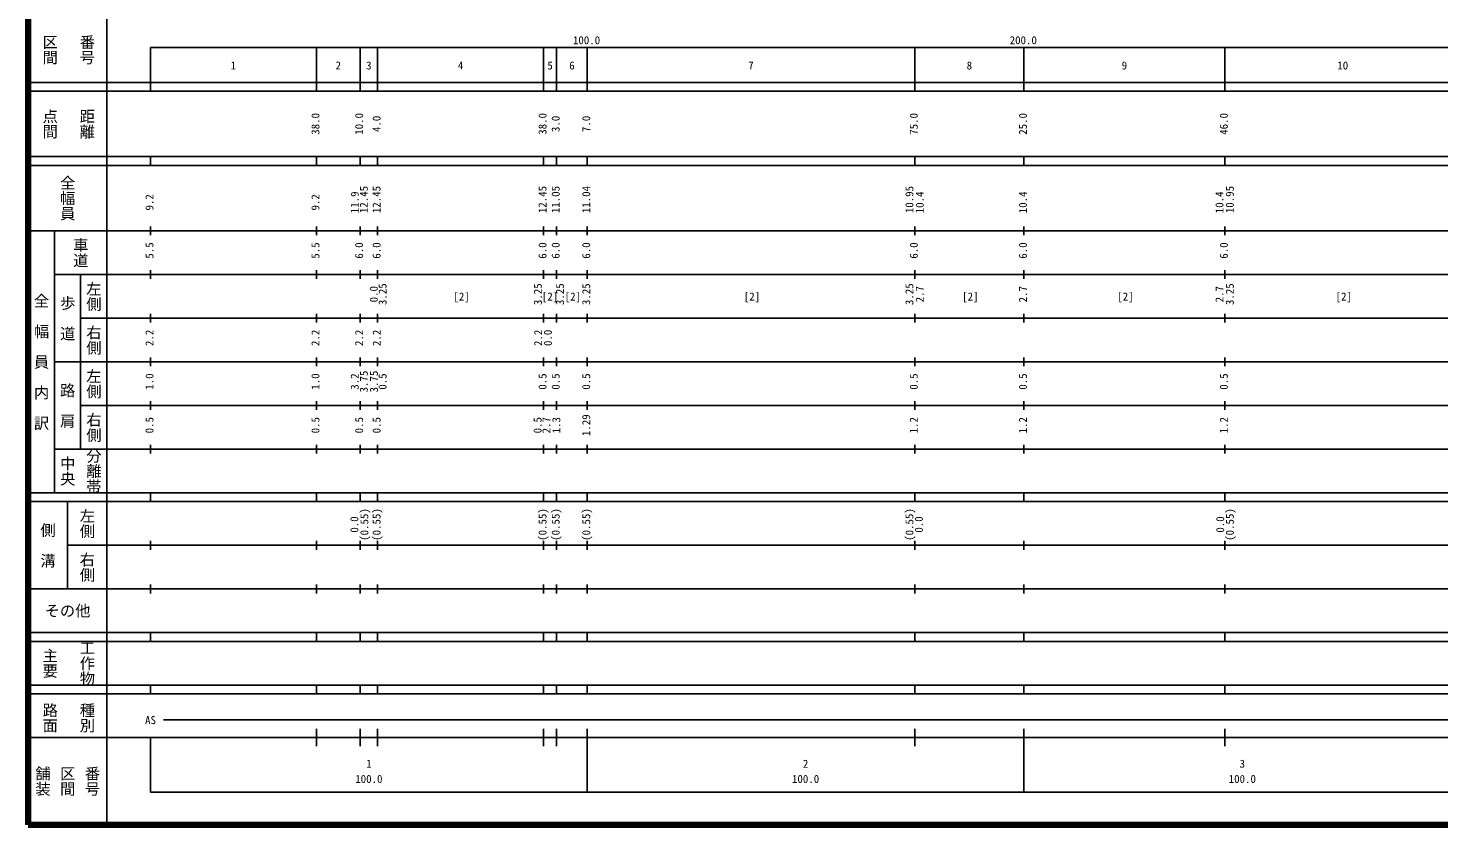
# Model space of a CAD drawing. Units: millimetres on the paper, enlarged 1000 times. Extents: x 40000 to 680000, y 20000 to 380000.
# Drawn here: x 40000 to 362987, y 20000 to 202409 of the extents above; entities that cross this region are included whole.
import ezdxf
from ezdxf.enums import TextEntityAlignment as Align

# ---------------------------------------------------------------- set-up
doc = ezdxf.new("R2010")
doc.units = ezdxf.units.MM
doc.header["$LTSCALE"] = 1000
doc.layers.add('M-TTL', color=2, linetype='Continuous', lineweight=140)
doc.layers.add('M-TTL-BAND', color=7, linetype='Continuous', lineweight=25)
doc.styles.add('@ＭＳ ゴシック', font='')
doc.styles.add('ＭＳ ゴシック', font='')
doc.styles.get('@ＭＳ ゴシック').set_extended_font_data('@MS Gothic')
doc.styles.get('ＭＳ ゴシック').set_extended_font_data('MS Gothic')

msp = doc.modelspace()

# ---------------------------------------------------------------- linework, layer by layer
at = {"layer": 'M-TTL'}
for p, q in [((40000, 380000), (40000, 20000)), ((40000, 20000), (680000, 20000))]:
    msp.add_line(p, q, dxfattribs=at)
at = {"layer": 'M-TTL-BAND'}
for p, q in [((58000, 370000), (58000, 20000)), ((68000, 198000), (579000, 198000)), ((68000, 198000), (68000, 188000)), ((106000, 188000), (106000, 198000)), ((116000, 188000), (116000, 198000)), ((120000, 188000), (120000, 198000)), ((158000, 188000), (158000, 198000)), ((161000, 188000), (161000, 198000)), ((168000, 188000), (168000, 198000)), ((243000, 188000), (243000, 198000)), ((268000, 188000), (268000, 198000)), ((314000, 188000), (314000, 198000)), ((40000, 190000), (579000, 190000)), ((40000, 188000), (579000, 188000)), ((40000, 173000), (579000, 173000)), ((68000, 171000), (68000, 173000)), ((106000, 171000), (106000, 173000)), ((116000, 171000), (116000, 173000)), ((120000, 171000), (120000, 173000)), ((158000, 171000), (158000, 173000)), ((161000, 171000), (161000, 173000)), ((168000, 171000), (168000, 173000)), ((243000, 171000), (243000, 173000)), ((268000, 171000), (268000, 173000)), ((314000, 171000), (314000, 173000)), ((40000, 171000), (579000, 171000)), ((40000, 156000), (579000, 156000)), ((46000, 96000), (46000, 156000)), ((68000, 155000), (68000, 157000)), ((106000, 155000), (106000, 157000)), ((116000, 155000), (116000, 157000)), ((120000, 155000), (120000, 157000)), ((158000, 155000), (158000, 157000)), ((161000, 155000), (161000, 157000)), ((168000, 155000), (168000, 157000)), ((243000, 155000), (243000, 157000)), ((268000, 155000), (268000, 157000)), ((314000, 155000), (314000, 157000)), ((46000, 146000), (579000, 146000)), ((52000, 146000), (52000, 106000)), ((68000, 145000), (68000, 147000)), ((106000, 145000), (106000, 147000)), ((116000, 145000), (116000, 147000)), ((120000, 145000), (120000, 147000)), ((158000, 145000), (158000, 147000)), ((161000, 145000), (161000, 147000)), ((168000, 145000), (168000, 147000)), ((243000, 145000), (243000, 147000)), ((268000, 145000), (268000, 147000)), ((314000, 145000), (314000, 147000)), ((52000, 136000), (579000, 136000)), ((68000, 135000), (68000, 137000)), ((106000, 135000), (106000, 137000)), ((116000, 135000), (116000, 137000)), ((120000, 135000), (120000, 137000)), ((158000, 135000), (158000, 137000)), ((161000, 135000), (161000, 137000)), ((168000, 135000), (168000, 137000)), ((243000, 135000), (243000, 137000)), ((268000, 135000), (268000, 137000)), ((314000, 135000), (314000, 137000)), ((46000, 126000), (579000, 126000)), ((68000, 125000), (68000, 127000)), ((106000, 125000), (106000, 127000)), ((116000, 125000), (116000, 127000)), ((120000, 125000), (120000, 127000)), ((158000, 125000), (158000, 127000)), ((161000, 125000), (161000, 127000)), ((168000, 125000), (168000, 127000)), ((243000, 125000), (243000, 127000)), ((268000, 125000), (268000, 127000)), ((314000, 125000), (314000, 127000)), ((68000, 115000), (68000, 117000)), ((106000, 115000), (106000, 117000)), ((116000, 115000), (116000, 117000)), ((120000, 115000), (120000, 117000)), ((158000, 115000), (158000, 117000)), ((161000, 115000), (161000, 117000)), ((168000, 115000), (168000, 117000)), ((243000, 115000), (243000, 117000)), ((268000, 115000), (268000, 117000)), ((314000, 115000), (314000, 117000)), ((52000, 116000), (579000, 116000)), ((68000, 105000), (68000, 107000)), ((106000, 105000), (106000, 107000)), ((116000, 105000), (116000, 107000)), ((120000, 105000), (120000, 107000)), ((158000, 105000), (158000, 107000)), ((161000, 105000), (161000, 107000)), ((168000, 105000), (168000, 107000)), ((243000, 105000), (243000, 107000)), ((268000, 105000), (268000, 107000)), ((314000, 105000), (314000, 107000)), ((46000, 106000), (579000, 106000)), ((40000, 96000), (579000, 96000)), ((40000, 94000), (579000, 94000)), ((49000, 94000), (49000, 74000)), ((68000, 94000), (68000, 96000)), ((106000, 94000), (106000, 96000)), ((116000, 94000), (116000, 96000)), ((120000, 94000), (120000, 96000)), ((158000, 94000), (158000, 96000)), ((161000, 94000), (161000, 96000)), ((168000, 94000), (168000, 96000)), ((243000, 94000), (243000, 96000)), ((268000, 94000), (268000, 96000)), ((314000, 94000), (314000, 96000)), ((49000, 84000), (579000, 84000)), ((68000, 83000), (68000, 85000)), ((106000, 83000), (106000, 85000)), ((116000, 83000), (116000, 85000)), ((120000, 83000), (120000, 85000)), ((158000, 83000), (158000, 85000)), ((161000, 83000), (161000, 85000)), ((168000, 83000), (168000, 85000)), ((243000, 83000), (243000, 85000)), ((268000, 83000), (268000, 85000)), ((314000, 83000), (314000, 85000)), ((68000, 73000), (68000, 75000)), ((106000, 73000), (106000, 75000)), ((116000, 73000), (116000, 75000)), ((120000, 73000), (120000, 75000)), ((158000, 73000), (158000, 75000)), ((161000, 73000), (161000, 75000)), ((168000, 73000), (168000, 75000)), ((243000, 73000), (243000, 75000)), ((268000, 73000), (268000, 75000)), ((314000, 73000), (314000, 75000)), ((40000, 74000), (579000, 74000)), ((40000, 64000), (579000, 64000)), ((40000, 62000), (579000, 62000)), ((68000, 62000), (68000, 64000)), ((106000, 62000), (106000, 64000)), ((116000, 62000), (116000, 64000)), ((120000, 62000), (120000, 64000)), ((158000, 62000), (158000, 64000)), ((161000, 62000), (161000, 64000)), ((168000, 62000), (168000, 64000)), ((243000, 62000), (243000, 64000)), ((268000, 62000), (268000, 64000)), ((314000, 62000), (314000, 64000)), ((40000, 52000), (579000, 52000)), ((68000, 50000), (68000, 52000)), ((106000, 50000), (106000, 52000)), ((116000, 50000), (116000, 52000)), ((120000, 50000), (120000, 52000)), ((158000, 50000), (158000, 52000)), ((161000, 50000), (161000, 52000)), ((168000, 50000), (168000, 52000)), ((243000, 50000), (243000, 52000)), ((268000, 50000), (268000, 52000)), ((314000, 50000), (314000, 52000)), ((40000, 50000), (579000, 50000)), ((71000, 44000), (565000, 44000)), ((106000, 38000), (106000, 42000)), ((116000, 38000), (116000, 42000)), ((120000, 38000), (120000, 42000)), ((158000, 38000), (158000, 42000)), ((161000, 38000), (161000, 42000)), ((168000, 27500), (168000, 42000)), ((243000, 38000), (243000, 42000)), ((268000, 27500), (268000, 42000)), ((314000, 38000), (314000, 42000)), ((40000, 40000), (579000, 40000)), ((68000, 40000), (68000, 27500)), ((68000, 27500), (579000, 27500))]:
    msp.add_line(p, q, dxfattribs=at)

# ---------------------------------------------------------------- texts
at = {"layer": 'M-TTL-BAND', "style": '@ＭＳ ゴシック'}
for s, p in [('区間', (45000, 197500)), ('番号', (53500, 197500)), ('点間', (45000, 180500)), ('距離', (53500, 180500)), ('全幅員', (49000, 163500)), ('車道', (52000, 151000)), ('左側', (55000, 141000)), ('全\u3000幅\u3000員\u3000内\u3000訳', (43000, 126000)), ('歩\u3000道', (49000, 136000)), ('右側', (55000, 131000)), ('左側', (55000, 121000)), ('路\u3000肩', (49000, 116000)), ('右側', (55000, 111000)), ('中央', (49000, 101000)), ('分離帯', (55000, 101000)), ('左側', (53500, 89000)), ('側\u3000溝', (44500, 84000)), ('右側', (53500, 79000)), ('工作物', (53500, 57000)), ('主要', (45000, 57000)), ('路面', (45000, 44500)), ('種別', (53500, 44500)), ('舗装', (43333, 30000)), ('区間', (49000, 30000)), ('番号', (54667, 30000))]:
    msp.add_text(s, height=2566, rotation=270, dxfattribs=at).set_placement(p, align=Align.MIDDLE_CENTER)
at = {"layer": 'M-TTL-BAND', "style": 'ＭＳ ゴシック'}
for s, p in [('100.0', (167844, 198195)), ('200.0', (267844, 198195)), ('1', (87000, 192405)), ('2', (111000, 192405)), ('3', (118000, 192405)), ('4', (139000, 192405)), ('5', (159500, 192405)), ('6', (164500, 192405)), ('7', (205500, 192405)), ('8', (255500, 192405)), ('9', (291000, 192405)), ('10', (341000, 192405)), ('[2]', (139227, 139500)), ('[2]', (159486, 139500)), ('[2]', (164727, 139500)), ('[2]', (205727, 139500)), ('[2]', (255727, 139500)), ('[2]', (291227, 139500)), ('[2]', (341227, 139500)), ('AS', (68000, 42500)), ('1', (118000, 32523)), ('2', (218000, 32523)), ('3', (318000, 32523)), ('100.0', (118000, 29033)), ('100.0', (218000, 29033)), ('100.0', (318000, 29033))]:
    msp.add_text(s, height=1833, dxfattribs=at).set_placement(p, align=Align.BOTTOM_CENTER)
for s, p in [('38.0', (107227, 180500)), ('10.0', (117227, 180500)), ('4.0', (121227, 180500)), ('38.0', (159227, 180500)), ('3.0', (162227, 180500)), ('7.0', (169227, 180500)), ('75.0', (244227, 180500)), ('25.0', (269227, 180500)), ('46.0', (315227, 180500)), ('11.9', (116227, 162531)), ('12.45', (118301, 163174)), ('12.45', (121227, 163174)), ('12.45', (159227, 163174)), ('11.05', (162227, 163174)), ('11.04', (169227, 163174)), ('10.95', (243227, 163174)), ('10.4', (245597, 162518)), ('10.4', (269227, 162533)), ('10.4', (314227, 162533)), ('10.95', (316597, 163174)), ('9.2', (69227, 162531)), ('9.2', (107227, 162531)), ('5.5', (69227, 151500)), ('5.5', (107227, 151500)), ('6.0', (117227, 151500)), ('6.0', (121227, 151500)), ('6.0', (159227, 151500)), ('6.0', (162227, 151500)), ('6.0', (169227, 151500)), ('6.0', (244227, 151500)), ('6.0', (269227, 151500)), ('6.0', (315227, 151500)), ('0.0', (120575, 141500)), ('3.25', (122597, 141500)), ('3.25', (158155, 141500)), ('3.25', (163223, 141500)), ('3.25', (169227, 141500)), ('3.25', (243227, 141500)), ('2.7', (245597, 141500)), ('2.7', (269227, 141500)), ('2.7', (314227, 141500)), ('3.25', (316597, 141500)), ('2.2', (69227, 131500)), ('2.2', (107227, 131500)), ('2.2', (117227, 131500)), ('2.2', (121254, 131500)), ('2.2', (158227, 131500)), ('0.0', (160449, 131500)), ('1.0', (69227, 121500)), ('1.0', (107227, 121500)), ('3.2', (116227, 121500)), ('3.75', (118301, 121500)), ('3.75', (120623, 121500)), ('0.5', (122597, 121500)), ('0.5', (159227, 121500)), ('0.5', (162227, 121500)), ('0.5', (169227, 121500)), ('0.5', (244227, 121500)), ('0.5', (269227, 121500)), ('0.5', (315227, 121500)), ('0.5', (69227, 111500)), ('0.5', (107227, 111500)), ('0.5', (117227, 111500)), ('0.5', (121227, 111500)), ('0.5', (158089, 111500)), ('2.7', (160104, 111500)), ('1.3', (162386, 111500)), ('1.29', (169227, 111500)), ('1.2', (244227, 111500)), ('1.2', (269227, 111500)), ('1.2', (315227, 111500)), ('0.0', (116133, 88764)), ('(0.55)', (118429, 88764)), ('(0.55)', (121227, 88764)), ('(0.55)', (159227, 88764)), ('(0.55)', (162227, 88764)), ('(0.55)', (169227, 88764)), ('(0.55)', (243227, 88764)), ('0.0', (245392, 88764)), ('0.0', (314392, 88764)), ('(0.55)', (316597, 88764))]:
    msp.add_text(s, height=1833, rotation=90, dxfattribs=at).set_placement(p, align=Align.BOTTOM_CENTER)
msp.add_text('その他', height=2566, dxfattribs=at).set_placement((49000, 69000), align=Align.MIDDLE_CENTER)

doc.saveas('drawing.dxf')
